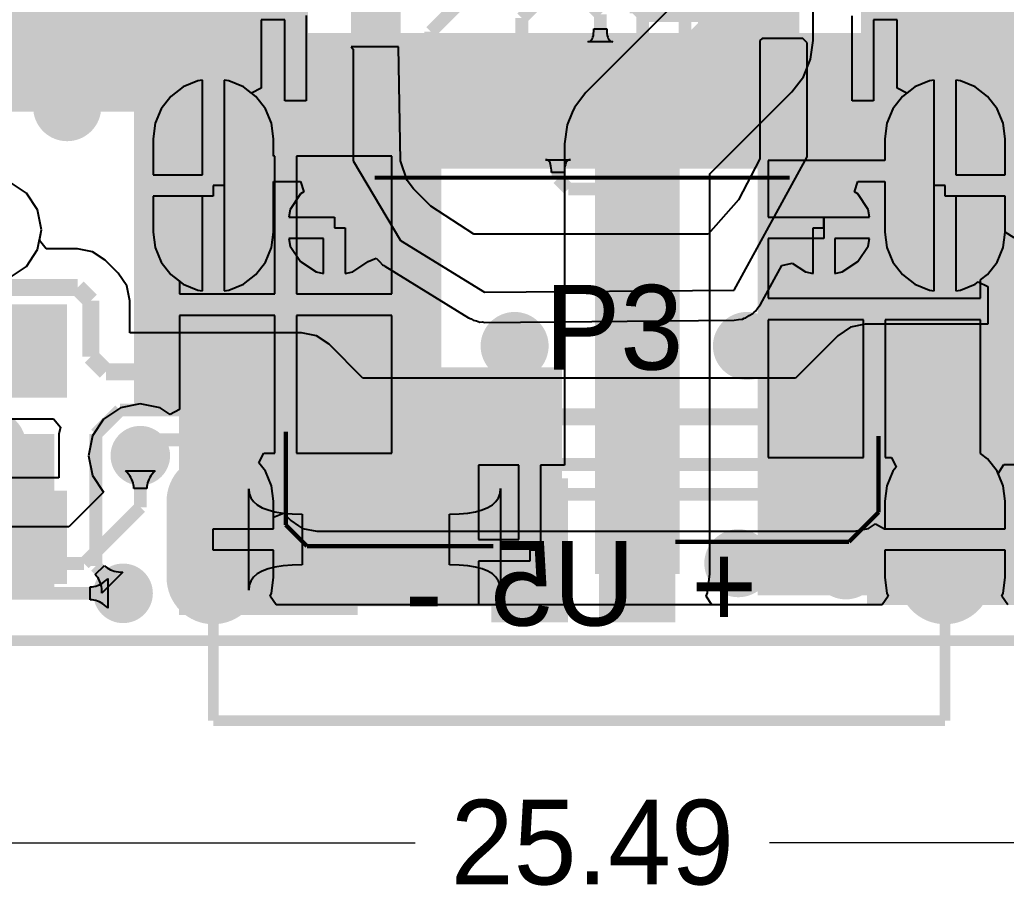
# Model space of a CAD drawing. Extents: x 72.1 to 112.7, y 45.7 to 113.8.
# Drawn here: x 85.99 to 97.64, y 45.73 to 56.1 of the extents above; entities that cross this region are included whole.
import ezdxf

# ---------------------------------------------------------------- set-up
doc = ezdxf.new("R2010")
doc.units = 0
doc.header["$MEASUREMENT"] = 0
doc.layers.get('0').update_dxf_attribs({"linetype": 'CONTINUOUS'})
doc.layers.get('Defpoints').update_dxf_attribs({"linetype": 'CONTINUOUS'})
for name, color, linetype in [('BOTTOMLAYER', 5, 'CONTINUOUS'), ('BOTTOMOVERLAY', 54, 'CONTINUOUS'), ('BOTTOMPASTE', 16, 'CONTINUOUS'), ('BOTTOMSOLDER', 6, 'CONTINUOUS'), ('KEEPOUTLAYER', 6, 'CONTINUOUS'), ('MULTILAYER', 9, 'CONTINUOUS'), ('TOPLAYER', 1, 'CONTINUOUS'), ('TOPOVERLAY', 2, 'CONTINUOUS'), ('TOPPASTE', 8, 'CONTINUOUS'), ('TOPSOLDER', 216, 'CONTINUOUS')]:
    doc.layers.add(name, color=color, linetype=linetype)
doc.dimstyles.get("Standard").update_dxf_attribs({"dimtxt": 1, "dimasz": 0.18, "dimexe": 0.18, "dimexo": 0.0625, "dimgap": 0.09, "dimtad": 0, "dimtih": 1, "dimtoh": 1, "dimzin": 0, "dimdsep": 46, "dimtxsty": 'Standard', "dimcen": 0.09, "dimclrd": 3, "dimclrt": 1, "dimadec": 0, "dimazin": 0, "dimtfac": 1, "dimtofl": 0, "dimtmove": 0, "dimatfit": 3, "dimfxl": 1, "dimtolj": 1, "dimtzin": 0, "dimlwd": 20, "dimlwe": 30, "dimarcsym": 0})

# ---------------------------------------------------------------- blocks, each defined once
blk = doc.blocks.new('*D3')
at = {"color": 0, "linetype": 'Continuous', "lineweight": 30, "transparency": 16777216}
for p, q in [((80.007, 49.944), (80.007, 46.202)), ((105.5, 49.934), (105.5, 46.202))]:
    blk.add_line(p, q, dxfattribs=at)
at = {"color": 3, "linetype": 'Continuous', "lineweight": 20, "transparency": 16777216}
for p, q in [((80.187, 46.382), (90.663, 46.382)), ((105.32, 46.382), (94.843, 46.382))]:
    blk.add_line(p, q, dxfattribs=at)
at = {"color": 3, "linetype": 'Continuous', "transparency": 16777216}
for points in [[(80.187, 46.412), (80.187, 46.352), (80.007, 46.382)], [(105.32, 46.412), (105.32, 46.352), (105.5, 46.382)]]:
    blk.add_solid(points, dxfattribs=at)
at = {"layer": 'Defpoints', "color": 0, "linetype": 'Continuous', "transparency": 16777216}
for p in [(80.007, 50.006), (105.5, 49.997), (105.5, 46.382)]:
    blk.add_point(p, dxfattribs=at)
at = {"color": 1, "linetype": 'Continuous', "transparency": 16777216, "insert": (92.753, 46.382), "char_height": 1, "attachment_point": 5}
blk.add_mtext('\\A1;25.49', dxfattribs=at)

msp = doc.modelspace()

# ---------------------------------------------------------------- linework, layer by layer
at = {"layer": 'BOTTOMLAYER'}
for p, q in [((89.374391, 56.151988), (89.374391, 55.1434)), ((95.820393, 55.1434), (95.820393, 56.146423)), ((89.120391, 56.097399), (88.843391, 56.097399)), ((88.843391, 56.097399), (88.843391, 55.290042)), ((89.120391, 55.1434), (89.120391, 56.097399)), ((96.351392, 56.097399), (96.074393, 56.097399)), ((96.074393, 56.097399), (96.074393, 55.1434)), ((96.351392, 55.290042), (96.351392, 56.097399)), ((92.760038, 55.89507), (92.765004, 55.914831)), ((92.765004, 55.914831), (92.768552, 55.937633)), ((92.768552, 55.937633), (92.770681, 55.963472)), ((92.770681, 55.963472), (92.771392, 55.992352)), ((92.771392, 55.992352), (92.92339, 55.992352)), ((92.92339, 55.992352), (92.924102, 55.963472)), ((92.924102, 55.963472), (92.92623, 55.937633)), ((92.92623, 55.937633), (92.929779, 55.914831)), ((92.929779, 55.914831), (92.934744, 55.89507)), ((92.700439, 55.840351), (92.713919, 55.84187)), ((92.994343, 55.840351), (92.700439, 55.840351)), ((92.713919, 55.84187), (92.725982, 55.846431)), ((92.725982, 55.846431), (92.736624, 55.854031)), ((92.736624, 55.854031), (92.745847, 55.864671)), ((92.745847, 55.864671), (92.753652, 55.878352)), ((92.753652, 55.878352), (92.760038, 55.89507)), ((92.934744, 55.89507), (92.94113, 55.878352)), ((92.94113, 55.878352), (92.948935, 55.864671)), ((92.948935, 55.864671), (92.958158, 55.854031)), ((92.958158, 55.854031), (92.968801, 55.846431)), ((92.968801, 55.846431), (92.980863, 55.84187)), ((92.980863, 55.84187), (92.994343, 55.840351)), ((94.756392, 55.88), (94.730992, 55.8546)), ((94.730992, 55.8546), (94.730992, 54.4576)), ((95.238992, 55.88), (94.756392, 55.88)), ((95.289792, 55.8292), (95.238992, 55.88)), ((95.289792, 54.483), (95.289792, 55.8292)), ((89.904992, 55.7784), (89.930392, 55.753)), ((90.463792, 55.7784), (89.904992, 55.7784)), ((89.930392, 55.753), (89.930392, 54.4322)), ((90.489192, 54.4322), (90.463792, 55.7784)), ((88.093611, 55.37928), (87.922354, 55.308343)), ((88.150393, 55.386755), (88.093611, 55.37928)), ((88.150393, 54.270399), (88.150393, 55.386755)), ((88.461174, 55.37928), (88.404393, 55.386755)), ((88.404393, 55.386755), (88.404393, 54.143399)), ((88.632431, 55.308343), (88.461174, 55.37928)), ((96.733609, 55.37928), (96.562352, 55.308343)), ((96.790391, 55.386755), (96.733609, 55.37928)), ((96.790391, 54.143399), (96.790391, 55.386755)), ((97.101172, 55.37928), (97.044391, 55.386755)), ((97.044391, 55.386755), (97.044391, 54.270399)), ((97.272429, 55.308343), (97.101172, 55.37928)), ((87.922354, 55.308343), (87.775293, 55.1955)), ((88.729487, 55.23387), (88.632431, 55.308343)), ((88.843391, 55.290042), (88.729487, 55.23387)), ((96.465296, 55.23387), (96.351392, 55.290042)), ((96.562352, 55.308343), (96.465296, 55.23387)), ((97.41949, 55.1955), (97.272429, 55.308343)), ((87.775293, 55.1955), (87.662451, 55.04844)), ((89.374391, 55.1434), (89.120391, 55.1434)), ((96.074393, 55.1434), (95.820393, 55.1434)), ((97.532332, 55.04844), (97.41949, 55.1955)), ((87.662451, 55.04844), (87.591514, 54.877183)), ((97.603269, 54.877183), (97.532332, 55.04844)), ((87.591514, 54.877183), (87.567318, 54.693401)), ((97.627465, 54.693401), (97.603269, 54.877183)), ((87.567318, 54.693401), (87.567318, 54.270399)), ((97.627465, 54.270399), (97.627465, 54.693401)), ((89.930392, 54.4322), (90.489192, 53.4924)), ((90.565392, 54.2036), (90.489192, 54.4322)), ((92.21392, 54.44493), (92.20044, 54.446449)), ((92.20044, 54.446449), (92.494344, 54.446449)), ((92.225983, 54.440369), (92.21392, 54.44493)), ((92.236625, 54.432769), (92.225983, 54.440369)), ((92.245848, 54.422129), (92.236625, 54.432769)), ((92.253653, 54.408448), (92.245848, 54.422129)), ((92.260039, 54.39173), (92.253653, 54.408448)), ((92.441131, 54.408448), (92.434745, 54.39173)), ((92.448936, 54.422129), (92.441131, 54.408448)), ((92.458159, 54.432769), (92.448936, 54.422129)), ((92.468802, 54.440369), (92.458159, 54.432769)), ((92.480864, 54.44493), (92.468802, 54.440369)), ((92.494344, 54.446449), (92.480864, 54.44493)), ((94.426192, 52.9082), (95.289792, 54.483)), ((94.730992, 54.4576), (94.476992, 53.975)), ((92.265005, 54.371969), (92.260039, 54.39173)), ((92.268553, 54.349167), (92.265005, 54.371969)), ((92.270682, 54.323328), (92.268553, 54.349167)), ((92.271393, 54.294448), (92.270682, 54.323328)), ((92.423391, 54.294448), (92.271393, 54.294448)), ((92.424103, 54.323328), (92.423391, 54.294448)), ((92.426231, 54.349167), (92.424103, 54.323328)), ((92.42978, 54.371969), (92.426231, 54.349167)), ((92.434745, 54.39173), (92.42978, 54.371969)), ((86.070366, 54.051975), (85.871901, 54.184588)), ((87.567318, 54.270399), (88.150393, 54.270399)), ((88.987467, 53.593398), (88.987467, 54.189401)), ((88.987467, 54.189401), (89.308615, 54.189401)), ((89.308615, 54.189401), (89.34548, 54.06787)), ((90.641592, 54.102), (90.565392, 54.2036)), ((95.849303, 54.06787), (95.886168, 54.189401)), ((95.886168, 54.189401), (96.207316, 54.189401)), ((96.207316, 54.189401), (96.207316, 53.593398)), ((97.044391, 54.270399), (97.627465, 54.270399)), ((86.20298, 53.853509), (86.070366, 54.051975)), ((88.404393, 54.143399), (88.404393, 52.900044)), ((89.34548, 54.06787), (89.30798, 54.042813)), ((90.844792, 53.8988), (90.641592, 54.102)), ((95.886803, 54.042813), (95.849303, 54.06787)), ((96.790391, 52.900044), (96.790391, 54.143399)), ((88.150393, 54.016399), (87.567318, 54.016399)), ((87.567318, 54.016399), (87.567318, 53.593398)), ((88.150393, 52.900044), (88.150393, 54.016399)), ((89.30798, 54.042813), (89.185537, 53.85956)), ((94.476992, 53.975), (94.121392, 53.5686)), ((96.009247, 53.85956), (95.886803, 54.042813)), ((97.627465, 54.016399), (97.044391, 54.016399)), ((97.044391, 54.016399), (97.044391, 52.900044)), ((97.627465, 53.593398), (97.627465, 54.016399)), ((86.249546, 53.6194), (86.20298, 53.853509)), ((89.185537, 53.85956), (89.167802, 53.7704)), ((91.352792, 53.5686), (90.844792, 53.8988)), ((96.026981, 53.7704), (96.009247, 53.85956)), ((89.167802, 53.7704), (89.707392, 53.7704)), ((89.707392, 53.7704), (89.707392, 53.6434)), ((95.487391, 53.6434), (95.487391, 53.7704)), ((95.487391, 53.7704), (96.026981, 53.7704)), ((86.224641, 53.494191), (86.249546, 53.6194)), ((87.567318, 53.593398), (87.591514, 53.409616)), ((88.963271, 53.409616), (88.987467, 53.593398)), ((89.707392, 53.6434), (89.834392, 53.6434)), ((89.834392, 53.6434), (89.834392, 53.10381)), ((95.360391, 53.10381), (95.360391, 53.6434)), ((95.360391, 53.6434), (95.487391, 53.6434)), ((96.207316, 53.593398), (96.231512, 53.409616)), ((97.627234, 53.591645), (97.627465, 53.593398)), ((97.735085, 53.524579), (97.627234, 53.591645)), ((86.30521, 53.396017), (86.224641, 53.494191)), ((89.580392, 53.5164), (89.167802, 53.5164)), ((89.167802, 53.5164), (89.185537, 53.427241)), ((89.580392, 53.10381), (89.580392, 53.5164)), ((90.489192, 53.4924), (91.479792, 52.8828)), ((94.121392, 53.5686), (91.352792, 53.5686)), ((96.026981, 53.5164), (95.614391, 53.5164)), ((95.614391, 53.5164), (95.614391, 53.10381)), ((96.009247, 53.427241), (96.026981, 53.5164)), ((86.67559, 53.396017), (86.30521, 53.396017)), ((86.851172, 53.361092), (86.67559, 53.396017)), ((87.000022, 53.261633), (86.851172, 53.361092)), ((87.591514, 53.409616), (87.662451, 53.238359)), ((88.892334, 53.238359), (88.963271, 53.409616)), ((89.185537, 53.427241), (89.30798, 53.243988)), ((95.886803, 53.243988), (96.009247, 53.427241)), ((96.231512, 53.409616), (96.302449, 53.238359)), ((87.156023, 53.105632), (87.000022, 53.261633)), ((87.662451, 53.238359), (87.775293, 53.091298)), ((88.779492, 53.091298), (88.892334, 53.238359)), ((89.30798, 53.243988), (89.491233, 53.121545)), ((89.923551, 53.121545), (90.106802, 53.243985)), ((90.106802, 53.243985), (90.106805, 53.243983)), ((90.106805, 53.243988), (90.200096, 53.283185)), ((90.106805, 53.243983), (90.106805, 53.243988)), ((90.200096, 53.283185), (90.200096, 53.283183)), ((90.200096, 53.283183), (90.200099, 53.283185)), ((90.200099, 53.283185), (90.239568, 53.246561)), ((90.239568, 53.246561), (90.275603, 53.20652)), ((95.70355, 53.121545), (95.886803, 53.243988)), ((96.302449, 53.238359), (96.415291, 53.091298)), ((89.491233, 53.121545), (89.580392, 53.10381)), ((89.834392, 53.10381), (89.923551, 53.121545)), ((90.275603, 53.20652), (90.290259, 53.199525)), ((90.290259, 53.199525), (90.302164, 53.188479)), ((90.302164, 53.188479), (91.292764, 52.578879)), ((94.739089, 52.73661), (94.991075, 53.196114)), ((94.991075, 53.196114), (95.114433, 53.226312)), ((95.114433, 53.226312), (95.271232, 53.121545)), ((95.271232, 53.121545), (95.360391, 53.10381)), ((95.614391, 53.10381), (95.70355, 53.121545)), ((87.255482, 52.956783), (87.156023, 53.105632)), ((87.775293, 53.091298), (87.922354, 52.978456)), ((88.632431, 52.978456), (88.779492, 53.091298)), ((96.415291, 53.091298), (96.562352, 52.978456)), ((97.272429, 52.978456), (97.307872, 53.005652)), ((97.307872, 53.005652), (97.421776, 52.94948)), ((87.290407, 52.7812), (87.255482, 52.956783)), ((87.922354, 52.978456), (88.093611, 52.907519)), ((88.093611, 52.907519), (88.150393, 52.900044)), ((88.404393, 52.900044), (88.461174, 52.907519)), ((88.461174, 52.907519), (88.632431, 52.978456)), ((91.479792, 52.8828), (94.426192, 52.9082)), ((96.562352, 52.978456), (96.733609, 52.907519)), ((96.733609, 52.907519), (96.790391, 52.900044)), ((97.044391, 52.900044), (97.101172, 52.907519)), ((97.101172, 52.907519), (97.272429, 52.978456)), ((97.421776, 52.94948), (97.421776, 52.503415)), ((87.290407, 52.401815), (87.290407, 52.7812)), ((94.663199, 52.646138), (94.680695, 52.658048)), ((94.680695, 52.658048), (94.70758, 52.699049)), ((94.70758, 52.699049), (94.739089, 52.73661)), ((91.292764, 52.578879), (91.320943, 52.568424)), ((91.320943, 52.568424), (91.346076, 52.551942)), ((91.346076, 52.551942), (91.385601, 52.544434)), ((91.385601, 52.544434), (91.423307, 52.530444)), ((91.482868, 52.525955), (94.429268, 52.551355)), ((94.429268, 52.551355), (94.477279, 52.561338)), ((94.477279, 52.561338), (94.526113, 52.565617)), ((94.526113, 52.565617), (94.544878, 52.575391)), ((94.544878, 52.575391), (94.565592, 52.579697)), ((94.565592, 52.579697), (94.606128, 52.607289)), ((94.606128, 52.607289), (94.649605, 52.629933)), ((94.649605, 52.629933), (94.663199, 52.646138)), ((91.423307, 52.530444), (91.45333, 52.531566)), ((91.45333, 52.531566), (91.482868, 52.525955)), ((95.800012, 52.46849), (95.65116, 52.369032)), ((95.975592, 52.503415), (95.800012, 52.46849)), ((97.421776, 52.503415), (95.975592, 52.503415)), ((89.320792, 52.401815), (87.290407, 52.401815)), ((89.496374, 52.36689), (89.320792, 52.401815)), ((89.645223, 52.267432), (89.496374, 52.36689)), ((95.65116, 52.369032), (95.150544, 51.868415)), ((90.04424, 51.868415), (89.645223, 52.267432)), ((95.150544, 51.868415), (90.04424, 51.868415)), ((84.696793, 51.387202), (86.391313, 51.387202)), ((86.391313, 51.387202), (86.471882, 51.289029)), ((86.471882, 51.289029), (86.455446, 51.2064)), ((86.455446, 51.2064), (86.455446, 50.691199)), ((97.54301, 50.742657), (97.613569, 50.848255)), ((97.613569, 50.848255), (99.175992, 50.848255)), ((86.455446, 50.691199), (85.873791, 50.691199)), ((97.603269, 50.597181), (97.54301, 50.742657)), ((97.627465, 50.413399), (97.603269, 50.597181)), ((97.627465, 50.0904), (97.627465, 50.413399)), ((88.987467, 50.226133), (89.1048, 50.274733)), ((88.987467, 50.0904), (88.987467, 50.226133)), ((89.1048, 50.274733), (89.191457, 50.188078)), ((88.277393, 49.8364), (88.277393, 50.0904)), ((88.277393, 50.0904), (88.987467, 50.0904)), ((89.191457, 50.188078), (89.191462, 50.188071)), ((89.191462, 50.188071), (89.285618, 50.12516)), ((89.285618, 50.12516), (89.332377, 50.093916)), ((89.332377, 50.093916), (89.498592, 50.060852)), ((95.848592, 50.060855), (96.014809, 50.093918)), ((96.014809, 50.093918), (96.095312, 50.147708)), ((96.095312, 50.147708), (96.202523, 50.0904)), ((96.202523, 50.0904), (97.627465, 50.0904)), ((89.498592, 50.060852), (89.498604, 50.060855)), ((89.498604, 50.060855), (95.848592, 50.060855)), ((88.987467, 49.8364), (88.277393, 49.8364)), ((88.987467, 49.513401), (88.987467, 49.8364)), ((97.627465, 49.8364), (96.207316, 49.8364)), ((96.207316, 49.8364), (96.207316, 49.513401)), ((97.627465, 49.513401), (97.627465, 49.8364)), ((86.884375, 49.547536), (86.991855, 49.655016)), ((86.991855, 49.655016), (87.008371, 49.639903)), ((87.008371, 49.639903), (87.026064, 49.626411)), ((87.026064, 49.626411), (87.044936, 49.614536)), ((86.899488, 49.531021), (86.884375, 49.547536)), ((86.912981, 49.513327), (86.899488, 49.531021)), ((86.924855, 49.494455), (86.912981, 49.513327)), ((87.210092, 49.576787), (86.962605, 49.329299)), ((87.044936, 49.614536), (87.06499, 49.604285)), ((87.06499, 49.604285), (87.086224, 49.595651)), ((87.086224, 49.595651), (87.108637, 49.588638)), ((87.108637, 49.588638), (87.132231, 49.583246)), ((87.132231, 49.583246), (87.157004, 49.579472)), ((87.157004, 49.579472), (87.182957, 49.57732)), ((87.182957, 49.57732), (87.210092, 49.576787)), ((88.963271, 49.329619), (88.987467, 49.513401)), ((96.207316, 49.513401), (96.231512, 49.329619)), ((97.603269, 49.329619), (97.627465, 49.513401)), ((86.935107, 49.474402), (86.924855, 49.494455)), ((86.94374, 49.453168), (86.935107, 49.474402)), ((86.950753, 49.430755), (86.94374, 49.453168)), ((86.956146, 49.407161), (86.950753, 49.430755)), ((86.95992, 49.382388), (86.956146, 49.407161)), ((86.962071, 49.356434), (86.95992, 49.382388)), ((86.962605, 49.329299), (86.962071, 49.356434)), ((88.949009, 49.29519), (88.963271, 49.329619)), ((89.019568, 49.189592), (88.949009, 49.29519)), ((96.245774, 49.29519), (96.175215, 49.189592)), ((96.231512, 49.329619), (96.245774, 49.29519)), ((97.589007, 49.29519), (97.603269, 49.329619)), ((97.659566, 49.189592), (97.589007, 49.29519)), ((96.175215, 49.189592), (89.019568, 49.189592))]:
    msp.add_line(p, q, dxfattribs=at)
for points, const_width in [([(90.209792, 56.4896), (90.209792, 59.1312)], 1.000001), ([(94.947389, 56.383352), (94.947389, 57.544198)], 1.000001), ([(92.470392, 57.038202), (93.347393, 56.161201)], 0.152001), ([(93.847392, 55.1434), (93.847392, 56.705002)], 0.152001), ([(94.947389, 55.1434), (94.947389, 56.383352)], 0.499999), ([(90.847393, 55.958801), (91.149592, 56.261)], 0.152001), ([(91.921391, 56.119403), (92.062988, 56.261)], 0.152001), ([(92.749792, 56.261), (92.847391, 56.1634)], 0.152001), ([(91.921391, 55.2174), (91.921391, 56.119403)], 0.152001), ([(92.847391, 55.1434), (92.847391, 56.1634)], 0.152001), ([(93.347393, 55.1434), (93.347393, 56.161201)], 0.152001), ([(90.847393, 55.1434), (90.847393, 55.958801)], 0.152001), ([(91.847391, 55.1434), (91.921391, 55.2174)], 0.152001), ([(92.347392, 54.224999), (92.347392, 55.1434)], 0.152001), ([(93.347393, 54.267801), (93.347393, 55.1434)], 0.152001), ([(88.277393, 54.693398), (88.277393, 53.593401)], 0.900001), ([(96.917391, 54.693398), (96.917391, 53.593401)], 0.900001), ([(92.347392, 54.224999), (92.470392, 54.102)], 0.152001), ([(93.181592, 54.102), (93.347393, 54.267801)], 0.152001), ([(92.470392, 54.102), (93.181592, 54.102)], 0.152001), ([(85.78659, 52.937202), (86.67559, 52.937202)], 0.2), ([(86.67559, 52.937202), (86.831592, 52.7812)], 0.2), ([(86.831592, 52.1208), (86.831592, 52.7812)], 0.2), ([(86.831592, 52.1208), (87.009392, 51.943)], 0.2), ([(95.340592, 51.4096), (95.975592, 52.0446)], 0.2), ([(95.975592, 52.0446), (97.753592, 52.0446)], 0.2), ([(87.009392, 51.943), (89.320792, 51.943)], 0.2), ([(89.320792, 51.943), (89.854192, 51.4096)], 0.2), ([(95.565592, 50.847201), (96.352992, 51.634601)], 0.152001), ([(96.352992, 51.634601), (98.105592, 51.634601)], 0.152001), ([(86.889791, 51.2064), (87.174791, 51.491401)], 0.152001), ([(87.174791, 51.491401), (89.000193, 51.491401)], 0.152001), ([(89.000193, 51.491401), (89.644393, 50.847201)], 0.152001), ([(89.854192, 51.4096), (95.340592, 51.4096)], 0.2), ([(86.889791, 49.649601), (86.889791, 51.2064)], 0.152001), ([(95.848592, 50.4952), (96.635992, 51.2826)], 0.152001), ([(96.635992, 51.2826), (99.175992, 51.2826)], 0.152001), ([(87.415792, 50.9524), (87.602792, 51.1394)], 0.152001), ([(87.602792, 51.1394), (88.854392, 51.1394)], 0.152001), ([(88.854392, 51.1394), (89.498592, 50.4952)], 0.152001), ([(89.644393, 50.847201), (95.565592, 50.847201)], 0.152001), ([(88.277393, 50.413399), (88.277393, 49.513401)], 0.900001), ([(96.917391, 50.413399), (96.917391, 49.513401)], 0.900001), ([(89.498592, 50.4952), (95.848592, 50.4952)], 0.152001), ([(81.146792, 49.9872), (85.746791, 49.9872)], 0.599999), ([(86.889791, 49.649601), (87.212592, 49.3268)], 0.152001)]:
    msp.add_lwpolyline(points, dxfattribs=dict(at, const_width=const_width))
for points, const_width in [([(86.376792, 56.2356, 1), (86.676791, 56.2356, 1)], 0.299999), ([(86.402192, 55.0672, 1), (86.702191, 55.0672, 1)], 0.299999), ([(88.052392, 54.693398, 1), (88.502393, 54.693398, 1)], 0.449999), ([(96.69239, 54.693398, 1), (97.142391, 54.693398, 1)], 0.449999), ([(88.052392, 53.593401, 1), (88.502393, 53.593401, 1)], 0.449999), ([(89.557393, 53.6434, 1), (89.857392, 53.6434, 1)], 0.299999), ([(95.337391, 53.6434, 1), (95.637391, 53.6434, 1)], 0.299999), ([(96.69239, 53.593401, 1), (97.142391, 53.593401, 1)], 0.449999), ([(95.469992, 52.832, 1), (95.769991, 52.832, 1)], 0.299999), ([(90.212192, 52.4764, 1), (90.512191, 52.4764, 1)], 0.299999), ([(91.685392, 52.2478, 1), (91.985391, 52.2478, 1)], 0.299999), ([(94.428592, 52.2478, 1), (94.728591, 52.2478, 1)], 0.299999), ([(87.290793, 50.9524, 1), (87.54079, 50.9524, 1)], 0.249999), ([(88.052392, 50.413399, 1), (88.502393, 50.413399, 1)], 0.449999), ([(96.69239, 50.413399, 1), (97.142391, 50.413399, 1)], 0.449999), ([(94.326992, 49.6824, 1), (94.626991, 49.6824, 1)], 0.299999), ([(88.052392, 49.513401, 1), (88.502393, 49.513401, 1)], 0.449999), ([(95.596992, 49.657, 1), (95.896991, 49.657, 1)], 0.299999), ([(96.69239, 49.513401, 1), (97.142391, 49.513401, 1)], 0.449999), ([(87.087593, 49.3268, 1), (87.33759, 49.3268, 1)], 0.249999)]:
    msp.add_lwpolyline(points, format="xyb", close=True, dxfattribs=dict(at, const_width=const_width))
for points in [[(89.904992, 54.4322), (90.489192, 54.4322), (89.904992, 56.8452), (90.489192, 56.8452)], [(87.364992, 52.36689), (89.396992, 52.36689), (87.364992, 56.2864), (89.396992, 56.2864)], [(87.822192, 53.213), (89.193792, 53.213), (87.822192, 55.8546), (89.193792, 55.8546)], [(87.974592, 54.3306), (89.54739, 54.3306), (87.974592, 55.8038), (89.54739, 55.8038)], [(89.39739, 54.443401), (89.39739, 55.843399), (89.097391, 54.443401), (89.097391, 55.843399)], [(89.697392, 54.443401), (89.697392, 55.843399), (89.397393, 54.443401), (89.397393, 55.843399)], [(90.197391, 54.443401), (90.197391, 55.843399), (89.897392, 54.443401), (89.897392, 55.843399)], [(90.497391, 54.443401), (90.497391, 55.843399), (90.197391, 54.443401), (90.197391, 55.843399)], [(90.997392, 54.443401), (90.997392, 55.843399), (90.697393, 54.443401), (90.697393, 55.843399)], [(91.497391, 54.443401), (91.497391, 55.843399), (91.197392, 54.443401), (91.197392, 55.843399)], [(91.99739, 54.443401), (91.99739, 55.843399), (91.697391, 54.443401), (91.697391, 55.843399)], [(92.497392, 54.443401), (92.497392, 55.843399), (92.197392, 54.443401), (92.197392, 55.843399)], [(92.997391, 54.443401), (92.997391, 55.843399), (92.697391, 54.443401), (92.697391, 55.843399)], [(93.497392, 54.443401), (93.497392, 55.843399), (93.197393, 54.443401), (93.197393, 55.843399)], [(93.997391, 54.443401), (93.997391, 55.843399), (93.697392, 54.443401), (93.697392, 55.843399)], [(94.49739, 54.443401), (94.49739, 55.843399), (94.197391, 54.443401), (94.197391, 55.843399)], [(94.997392, 54.443401), (94.997392, 55.843399), (94.697393, 54.443401), (94.697393, 55.843399)], [(95.297391, 54.443401), (95.297391, 55.843399), (94.997392, 54.443401), (94.997392, 55.843399)], [(95.79739, 54.443401), (95.79739, 55.843399), (95.497391, 54.443401), (95.497391, 55.843399)], [(95.594592, 54.3052), (97.550392, 54.3052), (95.594592, 55.9054), (97.550392, 55.9054)], [(96.097392, 54.443401), (96.097392, 55.843399), (95.797393, 54.443401), (95.797393, 55.843399)], [(96.432792, 53.6448), (98.591792, 53.6448), (96.432792, 55.5244), (98.591792, 55.5244)], [(95.721592, 52.607289), (97.421776, 52.607289), (95.721592, 55.143397), (97.421776, 55.143397)], [(85.046792, 51.737202), (86.446789, 51.737202), (85.046792, 52.6372), (86.446789, 52.6372)], [(80.557792, 49.403), (86.399792, 49.403), (80.557792, 51.2064), (86.399792, 51.2064)], [(85.046792, 49.537201), (86.446789, 49.537201), (85.046792, 50.437199), (86.446789, 50.437199)], [(87.822192, 49.1998), (89.153401, 49.1998), (87.822192, 50.226133), (89.153401, 50.226133)], [(95.997123, 49.189592), (98.290794, 49.189592), (95.997123, 50.090398), (98.290794, 50.090398)]]:
    msp.add_solid(points, dxfattribs=at)
at = {"layer": 'BOTTOMOVERLAY'}
for points, const_width in [([(93.292389, 56.175001), (93.292389, 56.850001)], 0.2), ([(94.442389, 56.175001), (94.442389, 56.850001)], 0.2), ([(93.292389, 56.175001), (94.442389, 56.175001)], 0.2), ([(88.277393, 47.823399), (88.277393, 55.1434)], 0.127), ([(88.277393, 55.1434), (96.917391, 55.1434)], 0.127), ([(96.917391, 47.823399), (96.917391, 55.1434)], 0.127), ([(88.277393, 47.823399), (96.917391, 47.823399)], 0.127)]:
    msp.add_lwpolyline(points, dxfattribs=dict(at, const_width=const_width))
at = {"layer": 'BOTTOMPASTE'}
for points in [[(89.39739, 54.443401), (89.39739, 55.843399), (89.097391, 54.443401), (89.097391, 55.843399)], [(89.697392, 54.443401), (89.697392, 55.843399), (89.397393, 54.443401), (89.397393, 55.843399)], [(90.197391, 54.443401), (90.197391, 55.843399), (89.897392, 54.443401), (89.897392, 55.843399)], [(90.497391, 54.443401), (90.497391, 55.843399), (90.197391, 54.443401), (90.197391, 55.843399)], [(90.997392, 54.443401), (90.997392, 55.843399), (90.697393, 54.443401), (90.697393, 55.843399)], [(91.497391, 54.443401), (91.497391, 55.843399), (91.197392, 54.443401), (91.197392, 55.843399)], [(91.99739, 54.443401), (91.99739, 55.843399), (91.697391, 54.443401), (91.697391, 55.843399)], [(92.497392, 54.443401), (92.497392, 55.843399), (92.197392, 54.443401), (92.197392, 55.843399)], [(92.997391, 54.443401), (92.997391, 55.843399), (92.697391, 54.443401), (92.697391, 55.843399)], [(93.497392, 54.443401), (93.497392, 55.843399), (93.197393, 54.443401), (93.197393, 55.843399)], [(93.997391, 54.443401), (93.997391, 55.843399), (93.697392, 54.443401), (93.697392, 55.843399)], [(94.49739, 54.443401), (94.49739, 55.843399), (94.197391, 54.443401), (94.197391, 55.843399)], [(94.997392, 54.443401), (94.997392, 55.843399), (94.697393, 54.443401), (94.697393, 55.843399)], [(95.297391, 54.443401), (95.297391, 55.843399), (94.997392, 54.443401), (94.997392, 55.843399)], [(95.79739, 54.443401), (95.79739, 55.843399), (95.497391, 54.443401), (95.497391, 55.843399)], [(96.097392, 54.443401), (96.097392, 55.843399), (95.797393, 54.443401), (95.797393, 55.843399)], [(85.046792, 51.737202), (86.446789, 51.737202), (85.046792, 52.6372), (86.446789, 52.6372)], [(85.046792, 49.537201), (86.446789, 49.537201), (85.046792, 50.437199), (86.446789, 50.437199)]]:
    msp.add_solid(points, dxfattribs=at)
at = {"layer": 'BOTTOMSOLDER'}
for points, const_width in [([(86.325992, 56.2356, 1), (86.727591, 56.2356, 1)], 0.401599), ([(86.351392, 55.0672, 1), (86.752991, 55.0672, 1)], 0.401599), ([(88.001592, 54.693398, 1), (88.553193, 54.693398, 1)], 0.551599), ([(96.64159, 54.693398, 1), (97.193191, 54.693398, 1)], 0.551599), ([(88.001592, 53.593401, 1), (88.553193, 53.593401, 1)], 0.551599), ([(96.64159, 53.593401, 1), (97.193191, 53.593401, 1)], 0.551599), ([(89.506593, 53.6434, 1), (89.908192, 53.6434, 1)], 0.401599), ([(95.286591, 53.6434, 1), (95.688191, 53.6434, 1)], 0.401599), ([(95.419192, 52.832, 1), (95.820791, 52.832, 1)], 0.401599), ([(90.161392, 52.4764, 1), (90.562991, 52.4764, 1)], 0.401599), ([(91.634592, 52.2478, 1), (92.036191, 52.2478, 1)], 0.401599), ([(94.377792, 52.2478, 1), (94.779391, 52.2478, 1)], 0.401599), ([(85.462392, 51.0794, 1), (85.863991, 51.0794, 1)], 0.401599), ([(87.239993, 50.9524, 1), (87.59159, 50.9524, 1)], 0.351599), ([(88.001592, 50.413399, 1), (88.553193, 50.413399, 1)], 0.551599), ([(96.64159, 50.413399, 1), (97.193191, 50.413399, 1)], 0.551599), ([(88.001592, 49.513401, 1), (88.553193, 49.513401, 1)], 0.551599), ([(94.276192, 49.6824, 1), (94.677791, 49.6824, 1)], 0.401599), ([(95.546192, 49.657, 1), (95.947791, 49.657, 1)], 0.401599), ([(96.64159, 49.513401, 1), (97.193191, 49.513401, 1)], 0.551599), ([(87.036793, 49.3268, 1), (87.38839, 49.3268, 1)], 0.351599)]:
    msp.add_lwpolyline(points, format="xyb", close=True, dxfattribs=dict(at, const_width=const_width))
at = {"layer": 'BOTTOMSOLDER', "const_width": 1.103201}
for points in [[(88.277393, 54.693398), (88.277393, 53.593401)], [(96.917391, 54.693398), (96.917391, 53.593401)], [(88.277393, 50.413399), (88.277393, 49.513401)], [(96.917391, 50.413399), (96.917391, 49.513401)]]:
    msp.add_lwpolyline(points, dxfattribs=at)
at = {"layer": 'BOTTOMSOLDER'}
for points in [[(89.49899, 54.341801), (89.49899, 55.944999), (88.995791, 54.341801), (88.995791, 55.944999)], [(89.798992, 54.341801), (89.798992, 55.944999), (89.295793, 54.341801), (89.295793, 55.944999)], [(90.298991, 54.341801), (90.298991, 55.944999), (89.795792, 54.341801), (89.795792, 55.944999)], [(90.598991, 54.341801), (90.598991, 55.944999), (90.095791, 54.341801), (90.095791, 55.944999)], [(91.098992, 54.341801), (91.098992, 55.944999), (90.595793, 54.341801), (90.595793, 55.944999)], [(91.598991, 54.341801), (91.598991, 55.944999), (91.095792, 54.341801), (91.095792, 55.944999)], [(92.09899, 54.341801), (92.09899, 55.944999), (91.595791, 54.341801), (91.595791, 55.944999)], [(92.598992, 54.341801), (92.598992, 55.944999), (92.095792, 54.341801), (92.095792, 55.944999)], [(93.098991, 54.341801), (93.098991, 55.944999), (92.595791, 54.341801), (92.595791, 55.944999)], [(93.598992, 54.341801), (93.598992, 55.944999), (93.095793, 54.341801), (93.095793, 55.944999)], [(94.098991, 54.341801), (94.098991, 55.944999), (93.595792, 54.341801), (93.595792, 55.944999)], [(94.59899, 54.341801), (94.59899, 55.944999), (94.095791, 54.341801), (94.095791, 55.944999)], [(95.098992, 54.341801), (95.098992, 55.944999), (94.595793, 54.341801), (94.595793, 55.944999)], [(95.398991, 54.341801), (95.398991, 55.944999), (94.895792, 54.341801), (94.895792, 55.944999)], [(95.89899, 54.341801), (95.89899, 55.944999), (95.395791, 54.341801), (95.395791, 55.944999)], [(96.198992, 54.341801), (96.198992, 55.944999), (95.695793, 54.341801), (95.695793, 55.944999)], [(84.945192, 51.635602), (86.548389, 51.635602), (84.945192, 52.7388), (86.548389, 52.7388)], [(84.945192, 49.435601), (86.548389, 49.435601), (84.945192, 50.538799), (86.548389, 50.538799)]]:
    msp.add_solid(points, dxfattribs=at)
at = {"layer": 'KEEPOUTLAYER', "const_width": 0.127}
msp.add_lwpolyline([(81.276132, 48.767992), (104.230592, 48.767992)], dxfattribs=at)
at = {"layer": 'MULTILAYER'}
for points, const_width in [([(86.376792, 56.2356, 1), (86.676791, 56.2356, 1)], 0.299999), ([(86.402192, 55.0672, 1), (86.702191, 55.0672, 1)], 0.299999), ([(88.052392, 54.693398, 1), (88.502393, 54.693398, 1)], 0.449999), ([(96.69239, 54.693398, 1), (97.142391, 54.693398, 1)], 0.449999), ([(88.052392, 53.593401, 1), (88.502393, 53.593401, 1)], 0.449999), ([(89.557393, 53.6434, 1), (89.857392, 53.6434, 1)], 0.299999), ([(95.337391, 53.6434, 1), (95.637391, 53.6434, 1)], 0.299999), ([(96.69239, 53.593401, 1), (97.142391, 53.593401, 1)], 0.449999), ([(95.469992, 52.832, 1), (95.769991, 52.832, 1)], 0.299999), ([(90.212192, 52.4764, 1), (90.512191, 52.4764, 1)], 0.299999), ([(91.685392, 52.2478, 1), (91.985391, 52.2478, 1)], 0.299999), ([(94.428592, 52.2478, 1), (94.728591, 52.2478, 1)], 0.299999), ([(87.290793, 50.9524, 1), (87.54079, 50.9524, 1)], 0.249999), ([(88.052392, 50.413399, 1), (88.502393, 50.413399, 1)], 0.449999), ([(96.69239, 50.413399, 1), (97.142391, 50.413399, 1)], 0.449999), ([(94.326992, 49.6824, 1), (94.626991, 49.6824, 1)], 0.299999), ([(88.052392, 49.513401, 1), (88.502393, 49.513401, 1)], 0.449999), ([(95.596992, 49.657, 1), (95.896991, 49.657, 1)], 0.299999), ([(96.69239, 49.513401, 1), (97.142391, 49.513401, 1)], 0.449999), ([(87.087593, 49.3268, 1), (87.33759, 49.3268, 1)], 0.249999)]:
    msp.add_lwpolyline(points, format="xyb", close=True, dxfattribs=dict(at, const_width=const_width))
at = {"layer": 'MULTILAYER', "const_width": 0.900001}
for points in [[(88.277393, 54.693398), (88.277393, 53.593401)], [(96.917391, 54.693398), (96.917391, 53.593401)], [(88.277393, 50.413399), (88.277393, 49.513401)], [(96.917391, 50.413399), (96.917391, 49.513401)]]:
    msp.add_lwpolyline(points, dxfattribs=at)
at = {"layer": 'TOPLAYER'}
for p, q in [((95.359723, 55.854597), (95.359723, 57.047143)), ((93.645055, 56.209717), (92.676965, 55.241627)), ((95.33051, 55.632703), (95.359723, 55.854597)), ((95.244862, 55.425929), (95.33051, 55.632703)), ((88.093611, 55.37928), (87.922354, 55.308343)), ((88.150393, 55.386755), (88.093611, 55.37928)), ((88.150393, 54.270399), (88.150393, 55.386755)), ((88.461174, 55.37928), (88.404393, 55.386755)), ((88.404393, 55.386755), (88.404393, 54.143399)), ((88.632431, 55.308343), (88.461174, 55.37928)), ((95.108616, 55.248371), (95.244862, 55.425929)), ((96.733609, 55.37928), (96.562352, 55.308343)), ((96.790391, 55.386755), (96.733609, 55.37928)), ((96.790391, 54.143399), (96.790391, 55.386755)), ((97.101172, 55.37928), (97.044391, 55.386755)), ((97.044391, 55.386755), (97.044391, 54.270399)), ((97.272429, 55.308343), (97.101172, 55.37928)), ((87.922354, 55.308343), (87.775293, 55.1955)), ((88.779492, 55.1955), (88.632431, 55.308343)), ((92.676965, 55.241627), (92.540719, 55.064068)), ((94.140525, 54.28028), (95.108616, 55.248371)), ((96.562352, 55.308343), (96.415291, 55.1955)), ((97.41949, 55.1955), (97.272429, 55.308343)), ((87.775293, 55.1955), (87.662451, 55.04844)), ((88.892334, 55.04844), (88.779492, 55.1955)), ((96.415291, 55.1955), (96.302449, 55.04844)), ((97.532332, 55.04844), (97.41949, 55.1955)), ((87.662451, 55.04844), (87.591514, 54.877183)), ((88.963271, 54.877183), (88.892334, 55.04844)), ((92.515634, 55.003504), (92.45507, 54.857294)), ((92.540719, 55.064068), (92.515634, 55.003504)), ((96.302449, 55.04844), (96.231512, 54.877183)), ((97.603269, 54.877183), (97.532332, 55.04844)), ((87.591514, 54.877183), (87.567318, 54.693401)), ((88.987467, 54.693401), (88.963271, 54.877183)), ((96.231512, 54.877183), (96.207316, 54.693401)), ((97.627465, 54.693401), (97.603269, 54.877183)), ((92.45507, 54.857294), (92.425858, 54.6354)), ((87.567318, 54.693401), (87.567318, 54.270399)), ((88.987467, 54.488799), (88.987467, 54.693401)), ((92.425858, 54.6354), (92.425858, 50.838801)), ((96.207316, 54.693401), (96.207316, 54.438799)), ((97.627465, 54.270399), (97.627465, 54.693401)), ((89.006187, 54.488799), (88.987467, 54.488799)), ((89.006187, 52.861799), (89.006187, 54.488799)), ((90.387188, 54.488799), (89.260187, 54.488799)), ((89.260187, 54.488799), (89.260187, 52.861799)), ((90.387188, 52.861799), (90.387188, 54.488799)), ((96.207316, 54.438799), (94.829193, 54.438799)), ((94.829193, 54.438799), (94.829193, 53.7704)), ((86.070366, 54.051975), (85.871901, 54.184588)), ((87.567318, 54.270399), (88.150393, 54.270399)), ((94.140525, 49.5554), (94.140525, 54.28028)), ((97.044391, 54.270399), (97.627465, 54.270399)), ((86.20298, 53.853509), (86.070366, 54.051975)), ((88.404393, 54.143399), (88.277393, 54.143399)), ((88.277393, 54.143399), (88.277393, 54.016399)), ((96.917391, 54.143399), (96.790391, 54.143399)), ((96.917391, 54.016399), (96.917391, 54.143399)), ((88.277393, 54.016399), (87.567318, 54.016399)), ((87.567318, 54.016399), (87.567318, 53.593398)), ((97.627465, 54.016399), (96.917391, 54.016399)), ((97.627465, 53.593398), (97.627465, 54.016399)), ((86.249546, 53.6194), (86.20298, 53.853509)), ((94.829193, 53.7704), (95.487391, 53.7704)), ((95.487391, 53.7704), (95.487391, 53.5164)), ((86.20298, 53.385291), (86.249546, 53.6194)), ((87.567318, 53.593398), (87.591514, 53.409616)), ((97.603269, 53.409616), (97.627465, 53.593398)), ((95.487391, 53.5164), (94.829193, 53.5164)), ((94.829193, 53.5164), (94.829193, 52.811799)), ((86.070366, 53.186825), (86.20298, 53.385291)), ((87.591514, 53.409616), (87.662451, 53.238359)), ((97.532332, 53.238359), (97.603269, 53.409616)), ((87.662451, 53.238359), (87.775293, 53.091298)), ((97.41949, 53.091298), (97.532332, 53.238359)), ((85.871901, 53.054212), (86.070366, 53.186825)), ((87.775293, 53.091298), (87.879187, 53.011581)), ((87.879187, 53.011581), (87.879187, 52.861799)), ((97.337194, 53.028151), (97.41949, 53.091298)), ((97.337194, 52.811799), (97.337194, 53.028151)), ((87.879187, 52.861799), (89.006187, 52.861799)), ((89.260187, 52.861799), (90.387188, 52.861799)), ((94.829193, 52.811799), (97.337194, 52.811799)), ((89.006187, 52.607799), (87.879187, 52.607799)), ((87.879187, 52.607799), (87.879187, 51.499089)), ((89.006187, 50.9808), (89.006187, 52.607799)), ((90.387188, 52.607799), (89.260187, 52.607799)), ((89.260187, 52.607799), (89.260187, 50.9808)), ((90.387188, 50.9808), (90.387188, 52.607799)), ((95.956194, 52.557799), (94.829193, 52.557799)), ((94.829193, 52.557799), (94.829193, 50.9308)), ((95.956194, 50.9308), (95.956194, 52.557799)), ((97.337194, 52.557799), (96.210194, 52.557799)), ((96.210194, 52.557799), (96.210194, 50.9308)), ((97.337194, 50.978646), (97.337194, 52.557799)), ((87.181682, 51.517588), (86.983217, 51.384975)), ((87.415792, 51.564154), (87.181682, 51.517588)), ((87.649901, 51.517588), (87.415792, 51.564154)), ((87.76718, 51.439221), (87.649901, 51.517588)), ((87.879187, 51.499089), (87.76718, 51.439221)), ((86.983217, 51.384975), (86.850604, 51.186509)), ((86.850604, 51.186509), (86.804038, 50.9524)), ((86.804038, 50.9524), (86.850604, 50.718291)), ((88.816785, 50.866896), (88.872957, 50.9808)), ((88.872957, 50.9808), (89.006187, 50.9808)), ((89.260187, 50.9808), (90.387188, 50.9808)), ((94.829193, 50.9308), (95.956194, 50.9308)), ((96.210194, 50.9308), (96.28346, 50.9308)), ((96.28346, 50.9308), (96.339632, 50.816896)), ((97.41949, 50.915499), (97.337194, 50.978646)), ((97.532332, 50.768435), (97.41949, 50.915499)), ((88.892334, 50.768435), (88.816785, 50.866896)), ((91.886194, 50.838801), (91.409195, 50.838801)), ((91.409195, 50.838801), (91.409195, 49.961803)), ((91.886194, 49.961803), (91.886194, 50.838801)), ((92.425858, 50.838801), (92.140194, 50.838801)), ((92.140194, 50.838801), (92.140194, 49.834803)), ((96.339632, 50.816896), (96.302449, 50.768435)), ((86.850604, 50.718291), (86.981353, 50.522617)), ((87.259602, 50.7543), (87.240791, 50.773863)), ((87.240791, 50.773863), (87.590793, 50.773863)), ((87.276432, 50.734427), (87.259602, 50.7543)), ((87.291281, 50.714242), (87.276432, 50.734427)), ((87.304151, 50.693744), (87.291281, 50.714242)), ((87.31504, 50.672936), (87.304151, 50.693744)), ((87.32395, 50.651819), (87.31504, 50.672936)), ((87.516543, 50.672936), (87.507633, 50.651819)), ((87.527432, 50.693744), (87.516543, 50.672936)), ((87.540302, 50.714242), (87.527432, 50.693744)), ((87.555151, 50.734427), (87.540302, 50.714242)), ((87.571981, 50.7543), (87.555151, 50.734427)), ((87.590793, 50.773863), (87.571981, 50.7543)), ((88.963271, 50.597181), (88.892334, 50.768435)), ((96.302449, 50.768435), (96.231512, 50.597181)), ((97.603269, 50.597181), (97.532332, 50.768435)), ((87.330882, 50.630389), (87.32395, 50.651819)), ((87.33583, 50.608649), (87.330882, 50.630389)), ((87.338802, 50.586597), (87.33583, 50.608649)), ((87.33979, 50.564232), (87.338802, 50.586597)), ((87.491794, 50.564232), (87.33979, 50.564232)), ((87.492782, 50.586597), (87.491794, 50.564232)), ((87.495753, 50.608649), (87.492782, 50.586597)), ((87.500701, 50.630389), (87.495753, 50.608649)), ((87.507633, 50.651819), (87.500701, 50.630389)), ((88.696221, 49.364567), (88.696221, 50.562233)), ((88.696221, 50.562233), (88.70254, 50.505454)), ((88.987467, 50.413399), (88.963271, 50.597181)), ((91.663261, 50.506399), (91.669291, 50.563399)), ((91.669291, 50.563399), (91.669291, 49.363401)), ((96.231512, 50.597181), (96.207316, 50.413399)), ((97.627465, 50.413399), (97.603269, 50.597181)), ((86.981353, 50.522617), (86.571879, 50.113146)), ((88.70254, 50.505454), (88.721499, 50.454654)), ((88.721499, 50.454654), (88.753097, 50.409828)), ((91.615016, 50.4104), (91.645168, 50.455398)), ((91.645168, 50.455398), (91.663261, 50.506399)), ((88.753097, 50.409828), (88.797336, 50.370979)), ((88.797336, 50.370979), (88.854214, 50.338109)), ((88.854214, 50.338109), (88.923731, 50.311213)), ((88.987467, 50.0904), (88.987467, 50.413399)), ((91.452195, 50.311401), (91.518529, 50.338401)), ((91.518529, 50.338401), (91.572804, 50.3714)), ((91.572804, 50.3714), (91.615016, 50.4104)), ((96.207316, 50.413399), (96.207316, 50.0904)), ((97.627465, 50.0904), (97.627465, 50.413399)), ((88.923731, 50.311213), (89.00589, 50.290296)), ((89.00589, 50.290296), (89.100685, 50.275353)), ((89.100685, 50.275353), (89.208122, 50.266389)), ((89.208122, 50.266389), (89.328198, 50.2634)), ((89.328198, 50.2634), (89.328198, 49.663401)), ((91.066244, 50.2634), (91.180823, 50.266399)), ((91.066244, 49.663401), (91.066244, 50.2634)), ((91.180823, 50.266399), (91.28334, 50.275399)), ((91.28334, 50.275399), (91.373797, 50.2904)), ((91.373797, 50.2904), (91.452195, 50.311401)), ((86.571879, 50.113146), (81.620106, 50.113146)), ((88.277393, 49.8364), (88.277393, 50.0904)), ((88.277393, 50.0904), (88.987467, 50.0904)), ((96.207316, 50.0904), (97.627465, 50.0904)), ((91.409195, 49.961803), (91.886194, 49.961803)), ((88.987467, 49.8364), (88.277393, 49.8364)), ((88.987467, 49.513401), (88.987467, 49.8364)), ((92.140194, 49.834803), (92.013194, 49.834803)), ((92.013194, 49.834803), (92.013194, 49.707803)), ((97.627465, 49.8364), (96.207316, 49.8364)), ((96.207316, 49.8364), (96.207316, 49.513401)), ((97.627465, 49.513401), (97.627465, 49.8364)), ((89.00589, 49.636505), (88.923731, 49.615588)), ((89.100685, 49.651448), (89.00589, 49.636505)), ((89.208122, 49.660411), (89.100685, 49.651448)), ((89.328198, 49.663401), (89.208122, 49.660411)), ((91.180823, 49.660401), (91.066244, 49.663401)), ((91.28334, 49.651402), (91.180823, 49.660401)), ((91.373797, 49.636401), (91.28334, 49.651402)), ((91.452195, 49.6154), (91.373797, 49.636401)), ((92.013194, 49.707803), (91.409195, 49.707803)), ((91.409195, 49.707803), (91.409195, 49.189592)), ((88.753097, 49.516972), (88.721499, 49.472146)), ((88.797336, 49.555822), (88.753097, 49.516972)), ((88.854214, 49.588692), (88.797336, 49.555822)), ((88.923731, 49.615588), (88.854214, 49.588692)), ((88.963271, 49.329619), (88.987467, 49.513401)), ((91.518529, 49.5884), (91.452195, 49.6154)), ((91.572804, 49.5554), (91.518529, 49.5884)), ((91.615016, 49.516401), (91.572804, 49.5554)), ((91.645168, 49.471402), (91.615016, 49.516401)), ((94.111313, 49.333506), (94.140525, 49.5554)), ((96.207316, 49.513401), (96.231512, 49.329619)), ((97.603269, 49.329619), (97.627465, 49.513401)), ((86.824424, 49.402802), (86.846788, 49.40379)), ((86.824424, 49.250798), (86.824424, 49.402802)), ((86.846788, 49.40379), (86.868841, 49.406762)), ((86.868841, 49.406762), (86.890581, 49.41171)), ((86.890581, 49.41171), (86.912011, 49.418641)), ((86.912011, 49.418641), (86.933128, 49.427552)), ((86.933128, 49.427552), (86.953936, 49.438441)), ((86.953936, 49.438441), (86.974434, 49.451311)), ((86.974434, 49.451311), (86.994619, 49.46616)), ((86.994619, 49.46616), (87.014492, 49.48299)), ((87.014492, 49.48299), (87.034055, 49.501801)), ((87.034055, 49.501801), (87.034055, 49.151799)), ((88.70254, 49.421346), (88.696221, 49.364567)), ((88.721499, 49.472146), (88.70254, 49.421346)), ((91.663261, 49.420402), (91.645168, 49.471402)), ((91.669291, 49.363401), (91.663261, 49.420402)), ((88.949009, 49.29519), (88.963271, 49.329619)), ((89.019568, 49.189592), (88.949009, 49.29519)), ((94.095443, 49.29519), (94.111313, 49.333506)), ((94.165999, 49.189592), (94.095443, 49.29519)), ((96.245774, 49.29519), (96.175215, 49.189592)), ((96.231512, 49.329619), (96.245774, 49.29519)), ((97.589007, 49.29519), (97.603269, 49.329619)), ((97.659566, 49.189592), (97.589007, 49.29519)), ((86.846788, 49.24981), (86.824424, 49.250798)), ((86.868841, 49.246838), (86.846788, 49.24981)), ((86.890581, 49.24189), (86.868841, 49.246838)), ((86.912011, 49.234959), (86.890581, 49.24189)), ((86.933128, 49.226048), (86.912011, 49.234959)), ((86.953936, 49.215159), (86.933128, 49.226048)), ((86.974434, 49.202289), (86.953936, 49.215159)), ((86.994619, 49.18744), (86.974434, 49.202289)), ((87.014492, 49.17061), (86.994619, 49.18744)), ((87.034055, 49.151799), (87.014492, 49.17061)), ((91.409195, 49.189592), (89.019568, 49.189592)), ((96.175215, 49.189592), (94.165999, 49.189592))]:
    msp.add_line(p, q, dxfattribs=at)
for points, const_width in [([(94.502389, 55.854597), (94.502389, 58.9026)], 1.000001), ([(93.283192, 54.6354), (94.502389, 55.854597)], 1.000001), ([(88.277393, 54.693398), (88.277393, 53.593401)], 0.900001), ([(93.283192, 49.5554), (93.283192, 54.6354)], 1.000001), ([(96.917391, 54.693398), (96.917391, 53.593401)], 0.900001), ([(87.415792, 50.3428), (87.415792, 50.9524)], 0.152001), ([(88.277393, 50.413399), (88.277393, 49.513401)], 0.900001), ([(96.917391, 50.413399), (96.917391, 49.513401)], 0.900001), ([(86.751792, 49.678801), (87.415792, 50.3428)], 0.152001), ([(88.277393, 49.9634), (91.884597, 49.9634)], 0.599999), ([(91.884597, 49.9634), (92.013194, 49.834803)], 0.599999), ([(81.440193, 49.678801), (86.751792, 49.678801)], 0.152001), ([(81.294392, 49.3268), (87.212592, 49.3268)], 0.152001)]:
    msp.add_lwpolyline(points, dxfattribs=dict(at, const_width=const_width))
for points, const_width in [([(86.376792, 56.2356, 1), (86.676791, 56.2356, 1)], 0.299999), ([(86.402192, 55.0672, 1), (86.702191, 55.0672, 1)], 0.299999), ([(88.052392, 54.693398, 1), (88.502393, 54.693398, 1)], 0.449999), ([(96.69239, 54.693398, 1), (97.142391, 54.693398, 1)], 0.449999), ([(88.052392, 53.593401, 1), (88.502393, 53.593401, 1)], 0.449999), ([(89.557393, 53.6434, 1), (89.857392, 53.6434, 1)], 0.299999), ([(95.337391, 53.6434, 1), (95.637391, 53.6434, 1)], 0.299999), ([(96.69239, 53.593401, 1), (97.142391, 53.593401, 1)], 0.449999), ([(95.469992, 52.832, 1), (95.769991, 52.832, 1)], 0.299999), ([(90.212192, 52.4764, 1), (90.512191, 52.4764, 1)], 0.299999), ([(91.685392, 52.2478, 1), (91.985391, 52.2478, 1)], 0.299999), ([(94.428592, 52.2478, 1), (94.728591, 52.2478, 1)], 0.299999), ([(87.290793, 50.9524, 1), (87.54079, 50.9524, 1)], 0.249999), ([(88.052392, 50.413399, 1), (88.502393, 50.413399, 1)], 0.449999), ([(96.69239, 50.413399, 1), (97.142391, 50.413399, 1)], 0.449999), ([(94.326992, 49.6824, 1), (94.626991, 49.6824, 1)], 0.299999), ([(88.052392, 49.513401, 1), (88.502393, 49.513401, 1)], 0.449999), ([(95.596992, 49.657, 1), (95.896991, 49.657, 1)], 0.299999), ([(96.69239, 49.513401, 1), (97.142391, 49.513401, 1)], 0.449999), ([(87.087593, 49.3268, 1), (87.33759, 49.3268, 1)], 0.249999)]:
    msp.add_lwpolyline(points, format="xyb", close=True, dxfattribs=dict(at, const_width=const_width))
for points in [[(81.132015, 55.0164), (88.304792, 55.0164), (81.132015, 58.674), (88.304792, 58.674)], [(95.924792, 53.1368), (98.693392, 53.1368), (95.924792, 56.3118), (98.693392, 56.3118)], [(87.339592, 51.4858), (90.971792, 51.4858), (87.339592, 55.4228), (90.971792, 55.4228)], [(94.705592, 49.3014), (100.064992, 49.3014), (94.705592, 54.61), (100.064992, 54.61)], [(90.133188, 54.234799), (88.133187, 54.234799), (90.133188, 51.2348), (88.133187, 51.2348)], [(97.083194, 54.184799), (95.083193, 54.184799), (97.083194, 51.1848), (95.083193, 51.1848)], [(88.990592, 49.1744), (92.394192, 49.1744), (88.990592, 51.9938), (92.394192, 51.9938)], [(87.872992, 49.0728), (89.981192, 49.0728), (87.872992, 51.562), (89.981192, 51.562)], [(92.363193, 50.584801), (91.663195, 50.584801), (92.363193, 49.084804), (91.663195, 49.084804)], [(93.633191, 50.584798), (92.933192, 50.584798), (93.633191, 49.084801), (92.933192, 49.084801)]]:
    msp.add_solid(points, dxfattribs=at)
at = {"layer": 'TOPOVERLAY', "const_width": 0.05}
for points in [[(90.183193, 54.234799), (95.083191, 54.234799)], [(89.133192, 50.134797), (89.133192, 51.2348)], [(96.133188, 51.184797), (96.133191, 50.284802)], [(95.783194, 49.9348), (96.133191, 50.284802)], [(89.133192, 50.134797), (89.383192, 49.884797)], [(89.383192, 49.884797), (91.583195, 49.8848)], [(93.733191, 49.9348), (95.783194, 49.9348)]]:
    msp.add_lwpolyline(points, dxfattribs=at)
at = {"layer": 'TOPPASTE'}
for points in [[(90.133188, 54.234799), (88.133187, 54.234799), (90.133188, 51.2348), (88.133187, 51.2348)], [(97.083194, 54.184799), (95.083193, 54.184799), (97.083194, 51.1848), (95.083193, 51.1848)], [(92.363193, 50.584801), (91.663195, 50.584801), (92.363193, 49.084804), (91.663195, 49.084804)], [(93.633191, 50.584798), (92.933192, 50.584798), (93.633191, 49.084801), (92.933192, 49.084801)]]:
    msp.add_solid(points, dxfattribs=at)
at = {"layer": 'TOPSOLDER'}
for points, const_width in [([(86.325992, 56.2356, 1), (86.727591, 56.2356, 1)], 0.401599), ([(86.351392, 55.0672, 1), (86.752991, 55.0672, 1)], 0.401599), ([(88.001592, 54.693398, 1), (88.553193, 54.693398, 1)], 0.551599), ([(96.64159, 54.693398, 1), (97.193191, 54.693398, 1)], 0.551599), ([(88.001592, 53.593401, 1), (88.553193, 53.593401, 1)], 0.551599), ([(96.64159, 53.593401, 1), (97.193191, 53.593401, 1)], 0.551599), ([(89.506593, 53.6434, 1), (89.908192, 53.6434, 1)], 0.401599), ([(95.286591, 53.6434, 1), (95.688191, 53.6434, 1)], 0.401599), ([(95.419192, 52.832, 1), (95.820791, 52.832, 1)], 0.401599), ([(90.161392, 52.4764, 1), (90.562991, 52.4764, 1)], 0.401599), ([(91.634592, 52.2478, 1), (92.036191, 52.2478, 1)], 0.401599), ([(94.377792, 52.2478, 1), (94.779391, 52.2478, 1)], 0.401599), ([(85.462392, 51.0794, 1), (85.863991, 51.0794, 1)], 0.401599), ([(87.239993, 50.9524, 1), (87.59159, 50.9524, 1)], 0.351599), ([(88.001592, 50.413399, 1), (88.553193, 50.413399, 1)], 0.551599), ([(96.64159, 50.413399, 1), (97.193191, 50.413399, 1)], 0.551599), ([(88.001592, 49.513401, 1), (88.553193, 49.513401, 1)], 0.551599), ([(94.276192, 49.6824, 1), (94.677791, 49.6824, 1)], 0.401599), ([(95.546192, 49.657, 1), (95.947791, 49.657, 1)], 0.401599), ([(96.64159, 49.513401, 1), (97.193191, 49.513401, 1)], 0.551599), ([(87.036793, 49.3268, 1), (87.38839, 49.3268, 1)], 0.351599)]:
    msp.add_lwpolyline(points, format="xyb", close=True, dxfattribs=dict(at, const_width=const_width))
at = {"layer": 'TOPSOLDER', "const_width": 1.103201}
for points in [[(88.277393, 54.693398), (88.277393, 53.593401)], [(96.917391, 54.693398), (96.917391, 53.593401)], [(88.277393, 50.413399), (88.277393, 49.513401)], [(96.917391, 50.413399), (96.917391, 49.513401)]]:
    msp.add_lwpolyline(points, dxfattribs=at)
at = {"layer": 'TOPSOLDER'}
for points in [[(90.234788, 54.336399), (88.031587, 54.336399), (90.234788, 51.1332), (88.031587, 51.1332)], [(97.184794, 54.286399), (94.981593, 54.286399), (97.184794, 51.0832), (94.981593, 51.0832)], [(92.464793, 50.686401), (91.561595, 50.686401), (92.464793, 48.983204), (91.561595, 48.983204)], [(93.734791, 50.686398), (92.831592, 50.686398), (93.734791, 48.983201), (92.831592, 48.983201)]]:
    msp.add_solid(points, dxfattribs=at)

# ---------------------------------------------------------------- texts
at = {"layer": 'BOTTOMOVERLAY', "text_generation_flag": 2}
msp.add_text('U5', height=1.000001, dxfattribs=at).set_placement((93.257792, 48.9458))
at = {"layer": 'TOPOVERLAY'}
for s, p in [('P3', (92.190992, 51.9684)), ('+', (93.918192, 48.9204)), ('-', (90.539992, 48.8442))]:
    msp.add_text(s, height=1.000001, dxfattribs=at).set_placement(p)

# ---------------------------------------------------------------- dimensions: what is measured, and where the dimension line sits
at = {"linetype": 'Continuous'}
dim = msp.add_linear_dim(base=(105.49993, 46.382238), p1=(80.006529, 50.006244), p2=(105.49993, 49.996999), dimstyle='Standard', dxfattribs=at)
dim.commit()
dim.dimension.update_dxf_attribs({"geometry": '*D3', "text_midpoint": (92.75323, 46.382238)})

doc.saveas('drawing.dxf')
